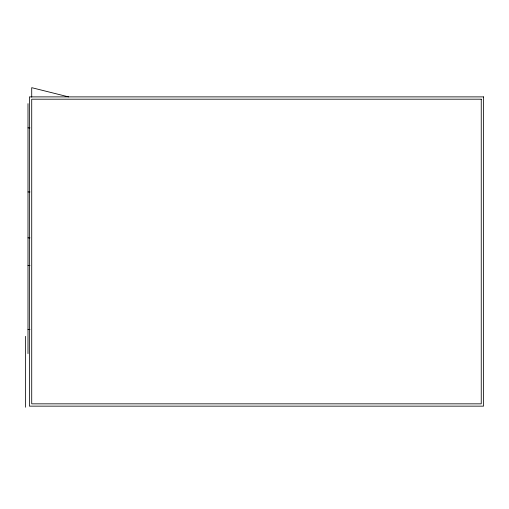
<?xml version="1.0" encoding="UTF-8"?>
<svg xmlns="http://www.w3.org/2000/svg" width="509" height="509" viewBox="0 0 509 509"><rect width="100%" height="100%" fill="white"/><g stroke="black" fill="none" stroke-linecap="round" stroke-linejoin="round"><path stroke-width="0.76" d="M27.995 127.88L29.98 127.88M27.995 191.95L29.98 191.95M27.995 237.868L29.98 237.868M27.995 265.456L29.98 265.456M27.995 329.527L29.98 329.527M68.588 96.888L31.717 87.669L31.717 97.143M27.995 103.632L27.995 353.615M25.45 336.322L25.45 407.232M483.55 96.888L29.414 96.888L29.414 406.144L483.55 406.144L483.55 96.888M481.247 99.191L31.717 99.191L31.717 403.841L481.247 403.841L481.247 99.191"/></g></svg>
